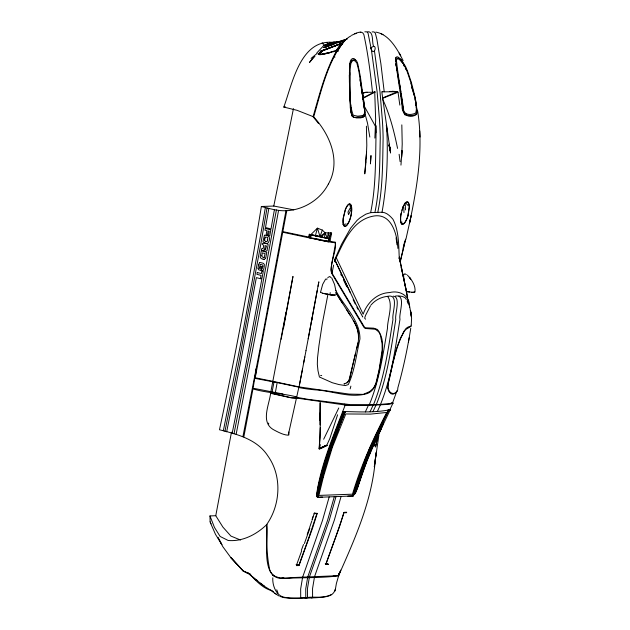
<?xml version="1.0" encoding="UTF-8"?>
<svg xmlns="http://www.w3.org/2000/svg" width="630" height="630" viewBox="0 0 630 630"><rect width="100%" height="100%" fill="white"/><g stroke="black" fill="none" stroke-linecap="round" stroke-linejoin="round"><path stroke-width="0.94" d="M320.292 416.493L320.292 424.919L320.166 402.562L319.709 420.194M358.62 338.562C359.423 327.442 351.721 318.276 346.421 309.228M263.71 249.842L263.852 250.519M320.292 427.731L319.166 448.883L320.15 437.7L320.221 412.855M293.745 209.845L273.782 206.049L261.371 206.498C249.259 281.248 235.368 355.722 219.476 429.762C237.463 434.33 257.135 439.299 267.923 456.018C282.295 476.201 280.531 505.095 266.451 524.861C268.908 538.374 259.229 580.128 283.626 578.442C301.88 577.419 320.56 578.143 338.601 575.844L338.641 574.654M349.721 75.214L349.776 72.363M240.542 540.036L230.911 536.067L222.925 527.137L215.767 515.718L209.979 515.931L210.113 521.868M349.39 73.285C349.839 68.694 348.752 63.543 351.257 59.417L352.619 58.503L354.029 58.558L356.611 60.921L357.856 64.063L360.36 76.569L365.274 112.817L364.148 116.298L363.195 117.196L360.699 117.889L356.438 117.928L353.131 116.952L351.201 113.321L350.296 107.864L349.39 81.49L349.532 64.803L351.39 60.575L354.359 59.448L355.438 60.126M267.01 524.428C266.774 538.689 266.435 553.156 269.215 567.213C270.64 579.403 283.555 578.639 292.564 577.568L337.31 575.733L338.775 575.214L340.688 570.229L338.775 575.214L338.696 573.355M258.056 268.27L258.544 269.703L260.914 270.514L261.647 266.561L260.544 266.277L260.119 268.545L259.466 268.089M400.956 165.115L401.956 150.546L401.641 156.831M366.266 158.13L366.802 145.373L366.408 126.173M334.892 261.82L334.766 259.418L341.468 244.44L350.627 228.186L357.115 220.303L360.014 217.815L365.873 214.153L370.629 212.649C376.519 184.118 375.315 154.736 376.26 125.795M366.219 158.839L366.581 151.846L364.754 173.864L365.802 163.745M401.633 157.539L402.216 144.073L401.822 124.874M374.866 138.088L375.661 120.141L374.74 92.145L375.33 91.996L374.543 91.964M272.806 577.812C272.262 585.404 276.224 596.161 284.736 597.35C291.706 598.421 298.777 597.98 305.786 597.768C314.441 595.657 332.412 600.815 335.231 589.294M411.256 325.001L411.595 318.15L409.594 305.818M362.746 93.563C365.408 91.429 370.724 92.72 374.37 92.13L362.951 97.863L363.699 103.241M375.559 446.82L378.402 433.755L375.559 446.82L374.133 443.67L375.401 446.772M364.699 114.069L364.187 116.235L363.471 116.778L355.344 117.377M288.839 431.999L288.894 434.952M376.307 452.253L374.315 466.822L375.393 458.79C372.251 500.023 355.32 537.965 338.775 575.214M376.315 452.167L375.378 459.183L378.921 434.999M352.887 495.967L353.517 495.487L352.847 495.188L355.359 493.503L357.147 489.093L366.699 461.239M286.044 312.047L270.664 392.71C269.49 404.799 259.584 422.958 274.601 430.282C278.838 432.511 283.374 434.92 288.217 435.212L298.801 387.544C304.172 388.639 309.613 389.316 315.071 389.852C332.38 390.695 350.729 398.869 367.668 393.404C376.764 389.482 377.142 378.512 379.244 370.251C381.331 357.178 386.576 340.917 377.417 329.451L373.708 328.167L365.329 327.781L364.329 326.931L334.207 276.775C326.427 266.459 337.137 253.512 335.317 242.141L329.947 241.503L329.143 238.463L324.481 237.534L325.127 232.809L322.316 230.068L317.425 228.147L310.81 234.651M261.844 255.701L261.804 256.008A2.567 1.882 -84.9 0 0 261.781 256.276L262.868 257.292A14.931 10.946 -84.8 0 0 263.214 257.379L263.505 257.434A3.961 2.906 -85.4 0 0 263.726 257.457L264.159 257.394M334.514 295.005L329.915 294.596L330.222 292.627M410.76 328.269C407.578 348.343 403.342 368.282 397.845 387.844C398.404 392.317 393.27 395.506 390.025 392.025C385.883 387.308 389.285 380.788 390.127 375.519C393.372 361.447 396.16 347.028 402.759 334.058C403.318 329.277 408.642 328.387 410.981 326.245M400.082 262.033L405.594 239.195M264.726 239.502L264.608 240.629M399.176 258.544L399.42 257.064M262.017 268.955L262.797 266.522M261.852 255.638L262.356 252.882L265.104 253.599L264.159 257.394M399.16 258.804L399.396 257.371L407.649 298.368M261.371 206.498L265.356 207.569L262.151 226.603L242.133 336.554L223.319 430.849M265.356 207.569L267.041 207.987L260.615 245.141L238.809 362.612L224.949 431.329M259.473 267.711L260.206 264.545M243.818 436.929L252.953 388.923C267.396 393.167 282.437 393.175 296.943 397.01M267.703 239.368L267.711 237.636A0.921 0.677 -85.8 0 0 267.53 237.494L265.797 236.998L265.175 237.36M268.86 208.333L265.49 227.54L271.01 228.966L274.404 209.735L267.041 207.987M236.132 434.361L254.528 339.853L278.578 210.396C291.627 212.066 304.983 207.845 315.284 199.765A48.62 45.817 -88.4 0 0 328.419 183.96M273.664 392.742L275.389 392.451L277.161 382.599L298.707 387.151M234.006 433.834L252.48 339.357L276.397 209.979L278.578 210.396M283.579 327.765L292.974 276.42L281.153 339.239M408.429 342.153L409.24 337.688M242.936 436.503L261.489 341.428L285.973 210.648M318.016 286.335L318.851 281.815L311.259 322.505M411.114 215.869L409.594 222.933C417.328 186.393 423.557 148.522 417.682 111.234M232.179 433.283L245.897 364.502L261.852 279.058L256.355 277.633L240.416 363.077L226.658 431.841M317.575 490.549L317.528 489.88C323.151 462.837 333.105 437.133 343.389 411.595L343.539 411.792C332.601 438.819 322.174 466.161 316.764 494.912L317.079 495.802L316.559 496.448L317.481 492.762M215.767 515.718L231.47 432.18M317.213 239.046L310.37 237.652L311.094 234.99M310.929 235.872L310.37 237.652M308.188 338.814L317.229 290.485M305.959 350.682L312.236 317.504M264.868 238.668L265.128 237.494M286.76 210.822L282.831 231.619L309.102 237.124L310.433 238.038M303.621 363.014L306.007 350.697M304.833 356.911L298.959 387.529M311.181 234.636L309.267 234.321L308.731 237.132L310.055 238.053L314.496 238.904M309.102 237.124L309.637 234.305M302.573 368.763L299.549 384.229M267.53 240.306L267.348 241.14M309.267 234.321L320.024 236.604L325.127 232.809L331.624 232.998L329.947 241.503L328.569 241.251L328.01 241.77L314.126 238.912M296.454 565.323L298.99 565.015L309.511 535.791L316.835 513.773L315.213 513.182M332.034 273.081L333.624 265.104M273.782 206.049L293.446 108.628M334.42 260.914L334.719 259.434M330.309 232.754L328.939 241.235L328.01 241.77L335.121 242.747L335.341 244.448L330.758 269.908L331.695 273.412L363.896 327.253L365.219 328.466L375.401 329.238L378.85 331.947L380.307 334.884L382.095 343.893L382.174 349.8L379.071 370.164L375.811 383.623L373.527 388.096L369.771 391.529L363.25 394.38L349.099 394.089L298.966 386.883L298.801 387.544M328.325 240.873L329.002 238.715L328.553 240.865L327.805 241.258L328.553 240.865M334.467 261.182L334.766 259.741L350.319 292.682M370.629 212.649L374.897 212.483C380.016 188.008 379.701 162.776 380.26 137.899A330.207 312.441 87.9 0 0 379.496 120.023L377.11 91.704L371.432 50.014L368.014 33.036L366.77 31.815L364.833 31.815M374.897 212.483L377.764 212.381C382.89 187.905 382.607 162.682 383.127 137.797A330.207 312.433 87.9 0 0 382.331 119.921L379.977 91.602L374.448 50.88M411.138 215.743L405.87 239.479M377.764 212.381L382.016 212.231C387.214 183.7 388.182 154.066 386.568 125.268M320.583 292.092L322.678 284.358L325.655 279.019M327.907 294.493L322.269 323.82L318.93 345.72L317.504 358.068L317.331 364.392L317.969 370.668L319.418 377.008L332.309 382.733L338.932 384.56L345.342 385.576L348.303 384.568C354.848 370.409 356.375 354.115 359.958 338.932C360.077 320.166 343.878 306.322 335.822 290.454M357.879 342.893L350.075 377.165L348.965 380.78L346.973 382.906M356.848 347.981C359.911 338.719 358.769 328.553 353.233 320.442M258.631 264.695L259.418 262.805M355.422 353.902L348.918 380.614L346.933 382.757L344.145 383.946M400.326 261.544L405.468 239.809M403.043 248.33L404.61 241.794M407.98 215.893L409.342 207.286A11.623 3.725 -77.1 0 0 408.075 202.065A11.631 3.662 -78.3 0 0 405.011 203.309M317.945 490.904L321.229 477.934M320.599 480.729L316.606 496.519C318.008 497.928 319.764 496.976 322.45 497.078M317.441 496.81C323.623 467.507 333.577 439.354 345.012 411.737L344.2 411.406L330.529 446.347M338.341 429.81C328.553 451.332 323.292 474.422 317.583 497.259L317.748 497.125C323.954 467.712 333.908 439.441 345.398 411.721L345.012 411.737M321.702 476.107L323.103 470.697M323.568 468.901L325.214 462.593M321.536 477.012L325.521 461.703L330.175 447.229M322.198 477.146C327.009 454.38 336.774 433.227 344.854 411.54C359.817 411.941 375.102 412.729 389.852 409.76M329.191 496.92L322.458 520.53L302.628 577.198M334.286 496.731L327.553 520.341L307.724 577.009M335.979 496.668L329.246 520.278L309.417 576.946M341.074 496.479L334.341 520.096L314.512 576.765M335.097 590.971L336.373 583.538L338.538 576.111M350.154 388.868L350.871 386.135M328.443 183.968C341.271 161.123 329.931 134.568 313.685 116.857C320.402 93.831 325.773 69.639 338.507 49.038M326.718 279.673L327.009 278.586M315.417 235.628L317.425 228.147L320.024 236.604L324.481 237.534M320.402 444.662L319.441 448.221L326.82 445.19L329.86 438.464L337.601 414.784M263.175 248.33L263.75 245.283C258.623 243.078 266.75 242.534 268.199 244.613L267.033 250.701L265.309 251.26A15.081 11.072 -85.1 0 1 264.797 251.118L263.954 250.661M313.685 116.857L297.139 110.344L283.807 107.069C292.391 83.758 300.368 37.973 334.365 42.541M341.909 518.892L343.523 513.655M312.134 519.325L312.945 516.71M312.063 520.222L314.22 513.245L316.835 513.773M302.518 577.828L300.66 588.979L300.699 597.925L299.927 598.382L290.383 598.366L283.949 597.618L279.846 596.382M314.417 577.395L312.551 588.546L312.59 597.492L311.818 597.949L310.787 597.46M307.621 577.639L305.747 588.814L305.786 597.768L299.927 598.382M309.314 577.576L307.44 588.751L307.479 597.712L305.022 598.232M403.885 274.814L404.846 273.759L406.374 274.641M396.42 392.388L396.876 390.939L396.404 392.419L396.026 392.167M325.442 461.695L330.104 447.221M411.075 325.214L411.114 326.096L408.319 326.899L406.051 328.403L400.641 337.664L396.404 348.965L392.797 362.998L388.127 383.544L387.615 388.041L388.781 391.364L390.899 393.703L392.915 394.23L396.199 392.884L392.734 402.412L390.726 403.381L380.488 404.428L345.216 405.019C334.01 434.385 321.142 463.522 316.528 494.865L317.473 497.346L352.981 495.952L361.644 469.334M361.14 476.225L355.123 493.447L352.792 496.054M309.566 527.68L311.748 521.152M341.641 519.766L336.759 533.964M387.852 410.815C374.062 438.315 361.612 466.444 352.761 495.967L353.02 495.826C361.919 466.106 374.551 437.834 388.395 410.146L388.741 409.925L388.143 409.791L390.253 410.075L389.332 409.933M353.517 495.487C362.384 465.877 375 437.724 388.781 410.13M357.147 489.093C365.337 461.546 377.819 435.708 390.206 409.87M361.455 475.303L363.037 470.689M265.639 258.229L265.702 258.032A3.111 2.284 -84.8 0 0 265.773 257.764L266.805 252.26L261.285 250.827L260.284 256.292A4.087 2.733 -84 0 0 260.245 256.654A3.709 2.725 -84.9 0 0 260.237 257.111L261.119 258.489A5.56 4.079 -84.8 0 0 261.474 258.654L261.726 258.749A16.199 11.868 -85.1 0 0 262.127 258.875L263.096 259.135M320.024 236.604L322.316 230.068M307.188 534.421L309.267 528.523M309.834 528.365L304.392 543.525M296.399 565.394L301.62 551.014M299.085 565.291L312.511 528.263L317.252 513.308L314.701 513.395M325.875 564.315L339.302 527.286L344.035 512.584L346.713 512.221M362.604 466.625L364.935 460.247M360.1 475.752L371.527 445.867L388.741 409.925L388.261 409.941M336.459 534.807L325.805 564.291L328.387 564.456M365.227 464.546L366.156 462.018M265.632 258.245L264.324 259.316M301.345 550.329L303.502 544.509M382.252 426.345L383.623 422.777M369.267 404.838C379.331 380.528 383.111 354.186 387.458 328.395C387.371 319.095 393.718 304.345 387.6 296.352C381.15 296.982 375.157 300.077 370.975 305.054M373.472 404.688C384.552 377.567 388.403 348.169 392.978 319.418C391.521 314.244 399.955 293.265 387.6 296.352M376.283 404.586C387.363 377.464 391.214 348.059 395.79 319.315C394.553 315.079 401.302 296.533 393.207 296.147M380.488 404.428C391.569 377.307 395.412 347.91 399.995 319.158C398.459 314.307 406.744 293.926 395.459 296.061M368.077 457.065L369.708 452.97M330.459 446.339L331.514 443.709M332.215 441.961L333.971 437.574M334.68 435.818L337.137 429.684M364.857 460.302L370.826 445.772L381.15 424.644M365.305 459.341L370.928 445.733M367.014 460.341L372.984 445.812L381.134 429.101M370.07 452.12L373.023 445.323M381.875 427.211L374.252 443.449L374.637 445.04M331.624 232.998L329.143 238.463L328.325 232.635L327.269 238.101L325.127 232.809L321.576 236.935M323.678 439.236L338.775 407.98M370.07 411.784L373.031 405.342M372.952 411.681L375.913 405.24M365.337 411.918L368.322 405.468L389.245 404.326L392.899 403.263L392.734 402.405M377.354 411.477L380.339 405.027M335.168 259.946C343.287 243.085 351.753 220.949 372.094 216.373C391.246 211.696 397.215 234.021 397.877 248.409M373.417 444.481L376.181 438.598M389.568 410.366L392.899 403.263L392.065 402.924M376.504 434.298L379.504 428.14M379.402 428.187L388.836 409.996M344.508 413.123L345.358 411.595L342.744 411.492M337.483 51.353C340.964 45.549 344.697 39.154 350.91 35.926M370.479 305.857L365.487 315.496L364.66 318.166L365.558 319.182M343.791 512.788L346.335 512.45L344.46 512.269M338.152 51.361L336.948 50.046C325.379 70.757 319.583 94.091 313.063 116.739L318.52 123.48M336.948 50.046C335.601 50.526 311.252 59.157 320.757 51.652M313.008 57.826L309.503 62.417L312.764 58.614M336.152 50.557L341.468 43.596M339.594 46.73L342.263 43.226L322.087 51.069L319.764 53.534M336.349 50.298L341.625 43.289L322.371 50.557L319.567 53.566L321.316 54.337L331.695 52.274M320.835 51.132L342.712 42.919L336.562 50.778M340.578 46.258L336.617 50.983M341.759 44.73L342.846 43.037L321.591 50.746L318.15 54.282M336.436 50.746L337.861 48.959M405.492 209.916L405.326 204.915L404.279 204.128M403.98 212.625L403.806 207.624L402.767 206.845M416.17 113.542L416.556 113.077M372.488 92.193C370.471 73.104 367.983 53.589 363.88 34.681C362.069 29.208 354.926 34.004 351.54 35.343M319.709 53.668L322.434 50.77L341.421 43.525M320.268 51.589L321.064 50.676M384.213 91.759L380.882 63.677L376.897 39.343L375.33 33.138L374.078 31.917L372.133 31.917M316.851 52.896L323.229 46.116M362.849 92.893L365.849 92.216M327.789 277.531L329.773 276.515L330.907 277.491M312.858 58.409L314.929 56.424M323.765 47.423C327.608 44.99 333.128 42.06 338.46 42.155M311.078 58.393L317.118 53.408M264.435 235.289L263.017 241.432A1.307 0.961 -86.3 0 0 263.222 242.109L266.514 243.44M266.451 524.861C256.323 534.571 242.558 541.737 228.21 540.493L220.138 536.469L214.46 527.444L209.979 515.931M319.276 448.883L326.82 445.19M259.458 262.773L259.615 262.678A1.504 1.102 -84.4 0 1 259.812 262.6L259.985 262.568A3.221 2.362 -84.3 0 1 260.253 262.568L262.293 262.993A27.326 20.034 -84.6 0 1 262.765 263.159L263.301 263.316A4.89 3.591 -84.3 0 1 263.56 263.442L264.395 264.624L264.127 267.183A26.405 19.443 -84.3 0 1 263.923 268.136L263.671 269.317A4.819 3.552 -84.4 0 1 263.553 269.734C263.261 271.617 259.796 270.727 261.867 268.939M343.114 42.029L345.586 40.029L323.773 47.541M320.615 375.645L321.702 375.401M363.833 115.345L362.203 116.085M260.221 264.537L261.56 264.632A21.9 16.073 -83.9 0 1 261.962 264.734L262.812 265.167L262.868 266.041A9.529 6.977 -84.2 0 1 262.805 266.522M327.616 46.305L330.033 44.706L346.949 39.194M270.073 590.121C263.442 588.003 257.536 582.301 252.614 577.237A8.962 1.173 36 0 1 252.48 576.812M374.74 92.145L363.077 98.311M331.663 594.484C323.962 598.161 315.008 597.579 306.716 598.169L305.676 597.681M339.373 41.438L331.482 42.47L324.568 45.195L326.592 44.139M324.568 45.195L325.875 44.517M325.986 445.339L319.166 448.883L327.19 445.394L320.386 448.788M332.53 42.651L333.868 42.005L335.94 42.493M382.355 98.414L397.924 92.271L397.498 91.752L382.67 97.926M367.7 31.713C374.204 31.35 371.566 42.706 373.724 46.518M360.273 32.35L360.777 32.146M344.508 224.201L343.61 224.564A10.001 3.071 -76.7 0 1 342.854 224.264M345.24 224.217L346.075 223.878M324.237 47.628L333.939 44.258M355.863 33.382L354.808 33.784L356.391 33.185M272.546 393.136L273.168 393.112L271.561 393.175M346.941 39.013L329.136 44.612L325.741 46.864L326.277 47.108M264.663 235.179L268.041 235.762M271.514 393.191L290.422 397.546L296.958 397.971M339.397 42.564L342.169 41.737M332.577 51.943L335.31 51.203M414.217 292.084L414.973 291.887C415.698 286.414 412.674 281.264 409.35 277.168L410.76 279.106L407.421 275.089M413.611 292.304L414.327 292.115M414.816 292.092L411.792 292.288M324.584 53.983L329.332 52.928M331.656 52.14L321.205 54.235L319.567 53.566M263.088 250.504L262.978 250.512A1.599 1.173 -84.7 0 1 262.797 250.504C260.891 250.827 261.056 247.881 262.789 248.677M344.712 383.764L344.106 383.827M267.411 243.542C269.356 242.29 270.758 236.778 267.907 235.714M296.99 397.38L308.046 399.341L349.603 404.555M275.389 392.451L272.247 392.742L272.097 391.962L273.963 382.119L273.546 381.473L255.197 377.74L256.591 367.022L253.095 388.222L282.949 393.986M266.829 241.629L265.86 241.479M366.243 92.326L367.298 92.248M272.223 393.144L270.553 393.301L292.084 398.05L296.856 398.317L296.289 398.034L345.216 405.019L368.322 405.468M382.457 91.673L381.788 91.759L390.537 153.019L389.23 144.128L390.348 150.767L388.915 145.506M325.805 564.291L328.191 564.157L325.277 563.724M333.105 576.017L335.018 575.914M382.355 91.838L397.498 91.752M352.981 495.952L347.839 496.141M316.89 513.521L314.591 513.608L314.378 513.009L314.48 513.891L314.22 513.245M283.807 107.069L285.626 106.998M343.389 411.595L344.46 411.579L343.539 411.792M296.399 565.63L298.935 565.551L296.226 564.763M281.901 577.86L283.894 577.82M389.891 91.421L391.246 91.405M265.506 249.456L266.498 245.991L265.143 245.637L264.687 249.173M392.033 91.255L397.585 91.618M267.38 243.542L266.522 243.44M382.016 212.231C386.599 212.42 390.167 216.019 392.947 219.248C399.003 230.958 398.593 244.692 399.247 257.457L402.72 273.467M350.059 206.12L350.776 206.916L348.004 212.019L348.516 214.657L351.304 209.026M350.579 208.758L351.138 208.876M273.546 381.473L298.966 386.883M325.348 563.921L328.191 564.157M343.854 512.466L346.382 512.718L344.484 512.434M412.201 292.265L406.586 291.619L401.105 267.214M274.404 209.735L276.397 209.979M332.27 295.123L324.639 293.753M338.428 41.486L340.499 41.942M406.728 291.564L409.665 292.005M277.161 382.599L255.087 378.394L282.736 232.234L310.055 238.053M327.261 294.108L329.915 294.596M326.805 241.062L328.033 241.251M327.639 238.085L329.514 238.447M327.183 238.361L329.002 238.715M328.781 238.723L319.93 236.919M328.38 241.755L318.158 239.676M325.663 240.841L327.025 241.054M406.634 114.455L404.295 113.179M354.162 117.345L352.036 116.29L351.091 111.904L350.012 99.067L349.311 74.923M324.356 240.581L325.883 240.833M324.474 237.809L326.277 238.179M322.733 240.25L324.584 240.573M296.234 564.456L298.99 565.015M322.954 240.243L314.323 238.486M318.095 239.227L319.93 239.613M320.402 236.589L312.102 234.832M315.449 235.974L320.15 236.911M265.261 249.425L265.285 249.425A5.26 3.867 -84.2 0 1 265.041 249.362L264.734 249.212M329.553 42.273L330.6 43.021M326.694 42.375L327.442 42.667L327.954 43.966M322.135 42.895L323.19 43.635L323.489 45.809M310.866 234.998L315.677 235.966M375.882 32.098C387.97 34.311 395.136 45.966 400.711 55.81L399.168 53.054L403.113 60.606M265.821 241.471L264.616 240.676M333.758 56.755L334.979 57.07M322.418 293.178L331.9 295.147L335.538 295.084L335.223 294.738M398.822 295.942L402.279 296.423L404.948 297.58L406.35 299.431M392.049 402.995L392.899 403.263M322.773 293.336L320.654 292.336M246.637 572.709L249.606 573.78L243.227 570.993L230.722 557.456L222.831 546.683L217.893 537.319M272.814 591.515L262.844 585.325L251.961 576.253M273.412 591.601L270.648 590.011M273.9 575.733L272.774 575.19L274.964 576.584M246.834 572.764L243.227 570.993L230.722 557.456L243.227 570.993L248.929 573.82M383.048 34.689L381.213 33.752M295.612 396.687L297.021 397.483M274.774 593.216L278.704 595.862M272.089 591.389L276.2 594.169M263.159 585.128L264.332 585.979M260.497 583.096L262.576 584.695M248.291 573.324L247.007 572.323L256.15 580.088M256.371 579.71L257.694 580.821M352.524 115.881L351.682 114.636M344.429 404.184L345.216 405.019M251.472 575.781L249.677 573.41M400.916 60.637L401.964 62.102M362.439 316.488L362.762 316.945L357.399 307.117M335.845 292.682L339.042 297.667M335.892 292.863L349.996 315.024M339.074 297.825L342.665 303.463M331.726 277.932L334.577 284.469L335.908 290.879M403.09 63.433L400.83 59.755L398.916 58.322L395.805 58.133L395.553 61.078M407.933 205.356L405.917 203.222A9.993 3.158 -78.4 0 0 405.145 202.915M218.334 538.083L221.886 544.651L215.499 534.374L210.475 522.861M363.888 105.478L375.488 126.394L375.913 132.694M268.396 423.092L268.829 423.943M353.131 299.691L355.273 303.999M357.58 307.747L334.766 259.741M346.784 286.8L343.539 280.066M356.989 307.44L357.832 309.18M340.759 274.247L341.555 275.909M405.295 68.056L406.035 69.639M403.381 64.575L404.098 66.111M336.231 257.646L363.148 314.212C367.117 302.699 377.071 292.974 389.694 292.556C399.688 289.902 410.398 295.887 409.461 307.212M382.835 99.572C389.97 115.093 394.152 131.702 397.554 148.381M276.759 589.798L277.972 593.066M407.153 300.959L408.145 303.691M388.97 145.199L390.198 148.648L389.057 145.349M410.957 83.223L411.492 84.908M365.053 113.936L367.55 123.307L369.834 137.08M411.729 87.216L412.713 90.61M414.012 95.256L412.288 88.184M398.018 92.122L399.845 105.115M414.8 98.823L415.178 100.587M402.924 274.404L406.24 290.627M396.364 66.52L397.207 70.765M397.113 70.788L395.861 63.772L396.199 65.67M415.54 102.375L416.769 109.486L416.879 113.912C413.697 116.243 408.35 115.668 404.68 114.747L403.011 109.502L401.428 98.241M415.422 102.706L415.894 105.241M397.286 71.741L399.373 84.026M406.681 292.564L407.649 297.943M407.972 299.738L408.453 302.432M407.972 300.242L408.295 302.116M359.998 79.75L360.313 81.617M360.628 83.483L360.935 85.341M399.081 81.128L399.546 83.924M408.61 303.329L408.917 305.164M360.683 82.609L362.935 97.847M416.154 106.887L416.406 108.533M399.688 84.829L400.097 87.523M361.352 88.042L361.628 89.838M386.277 125.433L387.308 132.276M400.507 90.216L400.751 91.909M401.003 93.602L402.105 101.398M361.896 91.633L362.274 94.169M362.518 95.862L363.014 99.312M399.507 84.94L399.908 87.672M400.302 90.405L400.554 92.13M400.806 93.854L401.176 96.445M363.258 101.06L363.502 102.816M399.113 154.295L400.129 161.666M364.431 106.415L362.793 93.413M403.098 108.927L402.216 102.257M363.809 104.123L364.282 107.667M363.825 105.399L364.219 108.738M396.089 237.801L396.971 244.826M351.186 111.691L351.367 113.203M364.463 109.281L364.715 112.746M403.649 275.798L403.798 278.736M350.831 107.628L351.091 110.935M350.611 104.234L350.721 105.934M365.707 159.225L365.943 162.926M350.13 95.603L350.217 97.398M419.745 130.93L420.013 137.049M211.066 523.806A15.325 4.819 -78 0 1 210.113 521.868M267.498 239.313A36.556 26.704 -86 0 1 267.333 240.243M264.632 239.479A34.343 25.279 -86.3 0 1 264.781 238.644M264.23 259.316A5.796 4.253 -85.3 0 1 263.757 259.276L263.537 259.237A22.286 16.325 -85.5 0 1 263.096 259.135M258.662 264.71A22.404 14.663 -83.3 0 0 258.481 265.6L258.103 267.671A5.418 3.552 -83.3 0 0 258.048 268.27M349.162 204.12A11.395 3.638 -77.2 0 1 349.839 205.223M402.365 223.508A11.395 3.622 -76.8 0 1 401.326 223.918M407.964 215.877A11.631 3.67 -76.7 0 1 402.562 224.43L401.664 224.083A11.623 3.685 -76 0 1 400.491 218.893A11.631 3.67 -76.7 0 1 401.129 213.216M401.924 210.294A11.623 3.552 -77.1 0 1 405.011 203.332M348.421 223.13A11.623 3.748 -77.1 0 0 351.17 215.043L351.611 212.129A11.623 3.748 -77.1 0 0 350.508 204.175A11.631 3.662 -78.3 0 0 347.445 205.419A11.623 3.559 -77.1 0 0 345.272 209.64L343.153 218.271A11.631 3.591 -76.8 0 0 344.996 226.548L346.051 226.123A11.623 3.591 -76.2 0 0 348.351 223.146M405.011 203.703A11.159 3.52 -78.3 0 1 407.949 202.506A11.159 3.583 -77.1 0 1 409.161 207.522L407.862 215.783A11.167 3.528 -76.7 0 1 402.657 223.973L401.79 223.642A11.159 3.544 -76 0 1 400.664 218.665A11.167 3.528 -76.7 0 1 401.271 213.208L402.034 210.396A11.159 3.41 -77.1 0 1 405.011 203.726M402.09 222.075A10.001 3.166 -76.6 0 1 401.168 222.453M348.374 222.815A11.159 3.599 -77.1 0 0 351.02 215.05L351.445 212.255A11.159 3.599 -77.1 0 0 350.382 204.616A11.159 3.512 -78.3 0 0 347.445 205.813A11.159 3.41 -77.1 0 0 345.358 209.869L343.326 218.153A11.167 3.441 -76.8 0 0 345.09 226.091L346.098 225.682A11.159 3.441 -76.2 0 0 348.311 222.831M349.957 71.001C350.886 85.585 348.059 101.595 353.28 115.29L357.706 116.196L362.904 115.526L364.447 113.542L364.644 109.888L358.816 70.686L356.8 62.819L354.477 60.575L353.194 60.527L351.902 61.504L350.839 63.606L349.957 71.001M370.983 155.681L370.424 163.761L370.983 155.681M396.38 59.921C398.073 76.112 401.223 92.279 403.413 108.462C403.318 115.345 411.185 115.495 415.713 112.998C418.47 103.021 412.5 92.579 411.028 82.735C407.775 74.521 406.09 64.134 398.412 58.873L397.136 59.007L396.38 59.921M417.123 110.904L416.17 114.636C409.24 119.22 401.452 114.211 402.09 105.942C400.089 89.933 396.971 73.915 395.435 57.944L396.372 56.999L397.758 56.85L401.239 59.535L405.602 66.607L407.547 71.151L411.398 82.569L415.217 97.603L417.123 110.904M265.269 228.438L264.954 230.178L266.876 230.674L266.159 234.722L267.435 235.053L268.152 231.005L269.215 231.281L268.451 235.533L269.758 235.872L270.829 229.879L265.309 228.454M257.253 272.507L256.914 274.318L261.041 275.397L260.576 277.917L261.986 278.287L263.261 271.42L261.852 271.05L261.379 273.577L257.253 272.507M370.779 48.045C374.118 58.716 378.677 41.257 370.779 48.045M323.355 477.06L318.875 495.416L352.477 494.18C360.959 465.783 373.086 438.693 386.788 412.461L370.495 414.115L345.768 413.965L332.341 447.347L323.355 477.06M410.862 312.582L410.555 310.684L411.398 316.638L410.862 312.582"/></g></svg>
